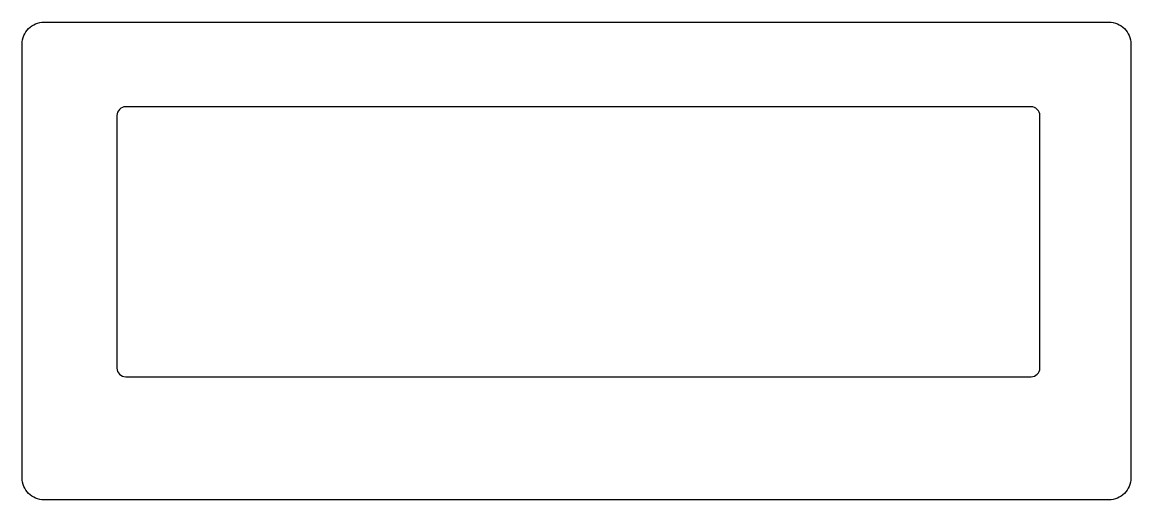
# Model space of a CAD drawing. Header units: inches. Extents: x -6.6 to 6.1, y -3.1 to 2.4.
import ezdxf

# ---------------------------------------------------------------- set-up
doc = ezdxf.new("R2010")
doc.units = ezdxf.units.IN
doc.layers.get('0').update_dxf_attribs({"linetype": 'CONTINUOUS'})

msp = doc.modelspace()

# ---------------------------------------------------------------- linework, layer by layer
for points in [[(5.895, 2.372, -0.414214), (6.145, 2.122), (6.145, -2.863, -0.414214), (5.895, -3.113), (-6.339, -3.113, -0.414214), (-6.589, -2.863), (-6.589, 2.122, -0.414214), (-6.339, 2.372)], [(5, 1.4), (-5.4, 1.4, 0.414214), (-5.5, 1.3), (-5.5, -1.6, 0.414214), (-5.4, -1.7), (5, -1.7, 0.414214), (5.1, -1.6), (5.1, 1.3, 0.414214)]]:
    msp.add_lwpolyline(points, format="xyb", close=True)

doc.saveas('drawing.dxf')
